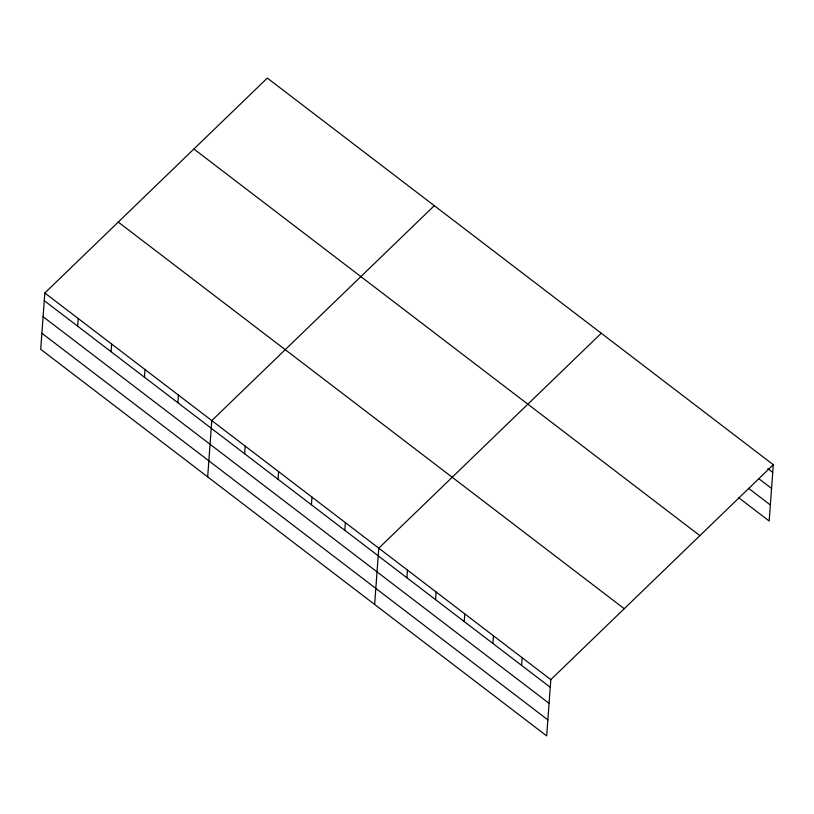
<?xml version="1.0" encoding="UTF-8"?>
<svg xmlns="http://www.w3.org/2000/svg" width="814" height="814" viewBox="0 0 814 814"><rect width="100%" height="100%" fill="white"/><g stroke="black" fill="none" stroke-linecap="round" stroke-linejoin="round"><path stroke-width="1.22" d="M44.831 292.999L40.7 349.287L546.682 735.917L550.813 679.629L773.3 464.713L267.318 78.083L44.831 292.999L550.813 679.629M77.666 326.18L78.225 318.518M111.06 351.699L111.62 344.037M144.454 377.218L145.014 369.556M177.849 402.737L178.408 395.075M207.672 476.872L211.803 420.594L434.289 205.677M244.638 453.764L245.197 446.103M278.032 479.283L278.592 471.621M311.426 504.802L311.996 497.14M344.821 530.321L345.39 522.659M374.644 604.456L378.785 548.178L601.271 333.262M406.888 577.747L407.458 570.085M435.561 599.653L436.121 591.992M464.234 621.56L464.794 613.898M492.908 643.467L493.467 635.805M521.581 665.374L522.14 657.722M773.3 464.713L769.169 521.001L738.522 497.578M767.795 468.589L772.74 472.374M758.709 478.601L771.56 488.42M748.595 488.329L770.349 504.955M193.895 149.013L699.877 535.632M118.254 222.08L624.236 608.709M44.271 300.661L550.254 687.291M43.091 316.707L549.074 703.337M41.88 333.241L547.863 719.871"/></g></svg>
